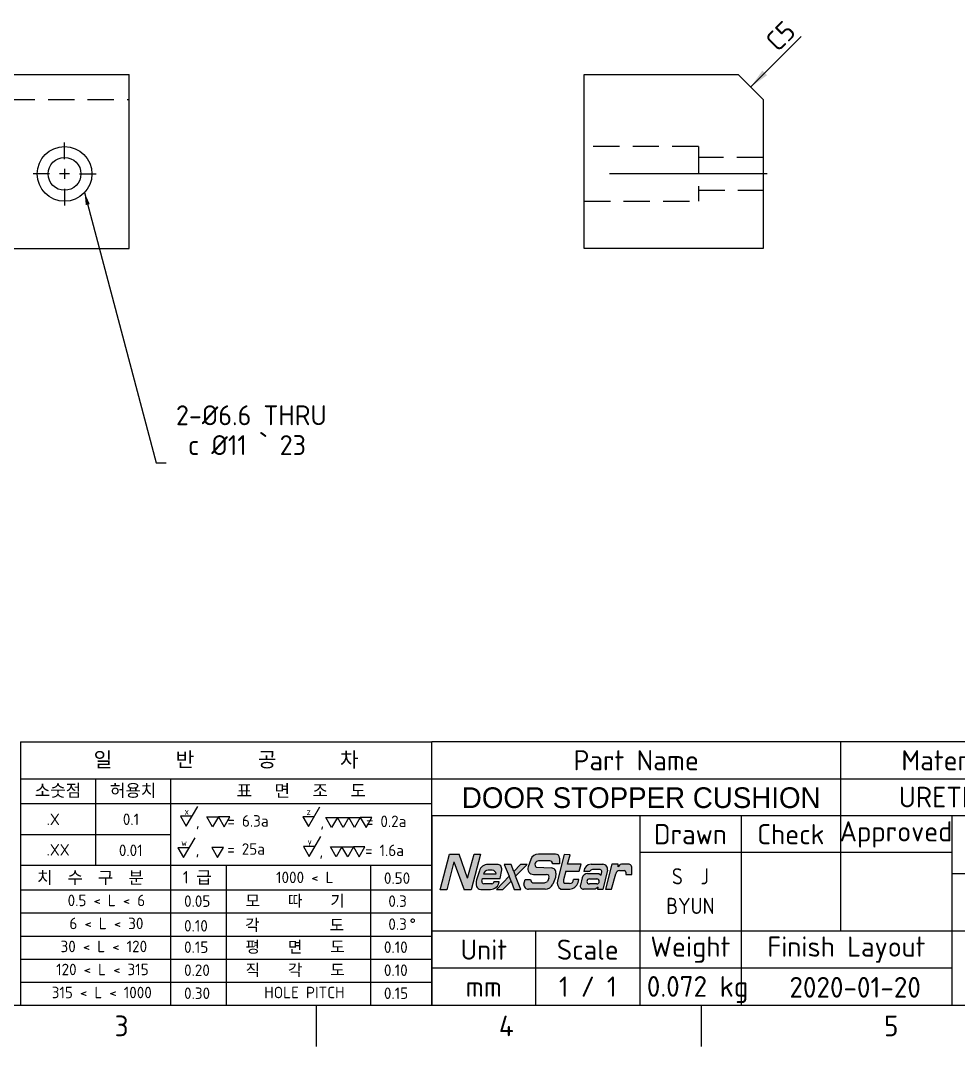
# Model space of a CAD drawing. Header units: millimetres. Extents: x 5 to 486, y 6 to 345.
# Drawn here: x 185.9 to 374.5, y 6.3 to 212.7 of the extents above; entities that cross this region are included whole.
import ezdxf
from ezdxf.enums import TextEntityAlignment as Align

# ---------------------------------------------------------------- set-up
doc = ezdxf.new("R2010")
doc.units = ezdxf.units.MM
doc.header["$LTSCALE"] = 1.666666666666667
doc.linetypes.add('CENTER2', pattern=[28.575000000000003, 19.05, -3.175, 3.175, -3.175])
doc.linetypes.add('HIDDEN2', pattern=[4.762499999999999, 3.175, -1.5875])
doc.layers.add('BS002-P100-01A', color=7, linetype='Continuous')
doc.layers.add('Default', color=7, linetype='Continuous')
doc.styles.add('QCADDimTextStyle', font='txt')
doc.styles.add('textstyle110', font='standard')
doc.styles.add('textstyle112', font='standard')
doc.styles.add('textstyle114', font='standard')
doc.styles.add('textstyle17', font='')
doc.styles.add('textstyle21', font='')
doc.styles.add('textstyle22', font='')
doc.styles.add('textstyle23', font='')
doc.styles.add('textstyle24', font='')
doc.styles.add('textstyle28', font='standard')
doc.styles.add('textstyle29', font='')
doc.styles.add('textstyle30', font='standard')
doc.styles.add('textstyle31', font='standard')
doc.styles.add('textstyle34', font='standard')
doc.styles.add('textstyle35', font='standard')
doc.styles.add('textstyle36', font='standard')
doc.styles.add('textstyle38', font='standard')
doc.styles.add('textstyle39', font='standard')
doc.styles.add('textstyle40', font='standard')
doc.styles.add('textstyle48', font='standard')
doc.styles.add('textstyle49', font='')
doc.styles.add('textstyle50', font='standard')
doc.styles.add('textstyle52', font='standard')
doc.styles.add('textstyle55', font='standard')
doc.styles.add('textstyle56', font='standard')
doc.styles.add('textstyle57', font='standard')
doc.styles.add('textstyle58', font='')
doc.styles.add('textstyle59', font='standard')
doc.styles.add('textstyle60', font='standard')
doc.styles.add('textstyle61', font='standard')
doc.styles.add('textstyle62', font='standard')
doc.styles.add('textstyle63', font='standard')
doc.styles.add('textstyle64', font='standard')
doc.styles.add('textstyle65', font='standard')
doc.styles.add('textstyle66', font='standard')
doc.styles.add('textstyle67', font='standard')
doc.styles.add('textstyle68', font='standard')
doc.styles.add('textstyle69', font='standard')
doc.styles.add('textstyle70', font='standard')
doc.styles.add('textstyle71', font='standard')
doc.styles.add('textstyle72', font='standard')
doc.styles.add('textstyle73', font='standard')
doc.styles.add('textstyle74', font='standard')
doc.styles.add('textstyle75', font='standard')
doc.styles.add('textstyle76', font='standard')
doc.styles.add('textstyle77', font='standard')
doc.styles.add('textstyle78', font='standard')
doc.styles.add('textstyle79', font='standard')
doc.styles.add('textstyle80', font='standard')
doc.styles.add('textstyle81', font='standard')
doc.styles.add('textstyle82', font='standard')
doc.styles.add('textstyle83', font='standard')
doc.styles.add('textstyle84', font='standard')
doc.styles.add('textstyle85', font='standard')
doc.styles.add('textstyle86', font='standard')
doc.styles.add('textstyle87', font='standard')
doc.styles.add('textstyle88', font='standard')
doc.styles.add('textstyle89', font='standard')
doc.styles.add('textstyle90', font='standard')
doc.styles.add('textstyle91', font='standard')
doc.styles.add('textstyle92', font='standard')
doc.styles.add('textstyle93', font='standard')
doc.styles.add('textstyle94', font='standard')
doc.styles.add('textstyle95', font='standard')
doc.styles.get('textstyle17').set_extended_font_data('Solid Edge ISO')
doc.styles.get('textstyle21').set_extended_font_data('Solid Edge ISO')
doc.styles.get('textstyle22').set_extended_font_data('Solid Edge ISO')
doc.styles.get('textstyle23').set_extended_font_data('Solid Edge ISO')
doc.styles.get('textstyle24').set_extended_font_data('Solid Edge ISO')
doc.styles.get('textstyle29').set_extended_font_data('Solid Edge ISO')
doc.styles.get('textstyle49').set_extended_font_data('Arial')
doc.styles.get('textstyle58').set_extended_font_data('Solid Edge ISO')
doc.dimstyles.new('QCADDimStyle', dxfattribs={"dimtxt": 2.5, "dimasz": 2.5, "dimexe": 1.25, "dimexo": 0.625, "dimtad": 1, "dimtoh": 1, "dimdec": 4, "dimzin": 0, "dimdsep": 46, "dimtxsty": 'QCADDimTextStyle', "dimcen": 0.09, "dimadec": 0, "dimazin": 0, "dimtfac": 1, "dimtdec": 4, "dimtofl": 0, "dimtmove": 0, "dimatfit": 3, "dimfxl": 1, "dimtolj": 1, "dimtzin": 0, "dimarcsym": 0})

# ---------------------------------------------------------------- blocks, each defined once
blk = doc.blocks.new('SEANNOT_GROUP4')
at = {"layer": 'Default', "color": 7, "linetype": 'CENTER2'}
for p, q in [((194.7301302322036, 184.8778295999149), (194.7301302322036, 188.2111627907559)), ((191.7301300897112, 181.8778294574226), (188.3967968988702, 181.8778294574226)), ((195.730130279701, 181.8778294574226), (193.7301301847061, 181.8778294574226)), ((194.7301302322036, 182.87782950492), (194.7301302322036, 180.8778294099251)), ((197.7301303746959, 181.8778294574226), (201.0634635655369, 181.8778294574226)), ((194.7301302322036, 178.8778293149302), (194.7301302322036, 175.5444961240892))]:
    blk.add_line(p, q, dxfattribs=at)
blk = doc.blocks.new('SEANNOT_GROUP5')
at = {"layer": 'Default', "color": 7, "linetype": 'CENTER2'}
blk.add_line((336.0376372096451, 181.8778294574226), (299.7043038763117, 181.8778294574226), dxfattribs=at)
blk = doc.blocks.new('SE')
at = {"layer": 'BS002-P100-01A', "color": 7, "linetype": 'Continuous'}
for p, q in [((151.7301302322036, 166.8778294574226), (151.7301302322036, 201.8778294574226)), ((151.7301302322036, 201.8778294574226), (207.7301302322036, 201.8778294574226)), ((207.7301302322036, 166.8778294574226), (207.7301302322036, 201.8778294574226)), ((151.7301302322036, 166.8778294574226), (207.7301302322036, 166.8778294574226))]:
    blk.add_line(p, q, dxfattribs=at)
at = {"layer": 'BS002-P100-01A', "color": 7, "linetype": 'HIDDEN2'}
blk.add_line((151.7301302322036, 196.8778294574226), (207.7301302322036, 196.8778294574226), dxfattribs=at)
at = {"layer": 'BS002-P100-01A', "color": 7, "linetype": 'Continuous'}
for centre, radius in [((164.7301302322035, 181.8778294574226), 5.499999999999999), ((194.7301302322036, 181.8778294574226), 5.499999999999999), ((164.7301302322036, 181.8778294574226), 3.299999999999999), ((194.7301302322036, 181.8778294574226), 3.299999999999999)]:
    blk.add_circle(centre, radius, dxfattribs=at)
blk = doc.blocks.new('SE1')
at = {"layer": 'BS002-P100-01A', "color": 7, "linetype": 'Continuous'}
for p, q in [((299.2043038763117, 166.8778294574226), (299.2043038763117, 201.8778294574226)), ((299.2043038763117, 201.8778294574226), (330.2043038763117, 201.8778294574226)), ((335.2043038763117, 196.8778294574226), (330.2043038763117, 201.8778294574226)), ((335.2043038763117, 196.8778294574226), (335.2043038763117, 166.8778294574226)), ((335.2043038763117, 166.8778294574226), (299.2043038763117, 166.8778294574226))]:
    blk.add_line(p, q, dxfattribs=at)
at = {"layer": 'BS002-P100-01A', "color": 7, "linetype": 'HIDDEN2'}
for p, q in [((322.2043038763117, 187.3778294574226), (299.2043038763117, 187.3778294574226)), ((322.2043038763117, 187.3778294574226), (322.2043038763117, 176.3778294574226)), ((335.2043038763117, 185.1778294574226), (322.2043038763117, 185.1778294574226)), ((322.2043038763117, 178.5778294574226), (335.2043038763117, 178.5778294574226)), ((299.2043038763117, 176.3778294574226), (322.2043038763117, 176.3778294574226))]:
    blk.add_line(p, q, dxfattribs=at)
blk = doc.blocks.new('GDimGGroup')
at = {"layer": 'Default', "linetype": 'Continuous'}
blk.add_hatch(color=7, dxfattribs=at).paths.add_polyline_path([(335.0613265200994, 202.6776613112078), (332.7043038763118, 199.3778294574226), (336.0041356270681, 201.7348522454505)], flags=0)
at = {"layer": 'Default', "color": 7, "linetype": 'Continuous'}
blk.add_line((332.7043038763117, 199.3778294574226), (342.8853293073153, 209.558855333453), dxfattribs=at)
at = {"layer": 'Default', "color": 7, "linetype": 'Continuous', "style": 'textstyle17'}
blk.add_text('C5', height=4, rotation=45.00000125223908, dxfattribs=at).set_placement((335.3514277383628, 209.0960214015917), align=Align.TOP_LEFT)
blk = doc.blocks.new('SEANNOT_GROUP14')
at = {"layer": 'Default', "color": 7, "linetype": 'Continuous'}
for p, q in [((224.3508613427533, 46.34756345619476), (225.5055618811326, 44.34756345619476)), ((226.6602624195119, 46.34756345619476), (224.3508613427533, 46.34756345619476)), ((225.5055618811326, 44.34756345619476), (226.6602624195119, 46.34756345619476))]:
    blk.add_line(p, q, dxfattribs=at)
blk = doc.blocks.new('SEANNOT_GROUP15')
at = {"layer": 'Default', "color": 7, "linetype": 'Continuous'}
for p, q in [((224.502595303967, 50.50937647138323), (223.3478947655877, 52.50937647138323)), ((223.3478947655877, 52.50937647138323), (225.6572958423463, 52.50937647138323)), ((225.6572958423463, 52.50937647138323), (224.502595303967, 50.50937647138323)), ((225.6572958423463, 52.50937647138323), (226.8119963807256, 50.50937647138323)), ((227.9666969191049, 52.50937647138323), (225.6572958423463, 52.50937647138323)), ((226.8119963807256, 50.50937647138323), (227.9666969191049, 52.50937647138323))]:
    blk.add_line(p, q, dxfattribs=at)
blk = doc.blocks.new('SEANNOT_GROUP16')
at = {"layer": 'Default', "color": 7, "linetype": 'Continuous'}
for p, q in [((249.3527732746435, 44.45395844528483), (248.1980727362642, 46.45395844528483)), ((248.1980727362642, 46.45395844528483), (250.5074738130228, 46.45395844528483)), ((250.5074738130228, 46.45395844528483), (249.3527732746435, 44.45395844528483)), ((251.6621743514021, 44.45395844528483), (250.5074738130228, 46.45395844528483)), ((250.5074738130228, 46.45395844528483), (252.8168748897814, 46.45395844528483)), ((252.8168748897814, 46.45395844528483), (251.6621743514021, 44.45395844528483)), ((252.8168748897814, 46.45395844528483), (253.9715754281607, 44.45395844528483)), ((255.12627596654, 46.45395844528483), (252.8168748897814, 46.45395844528483)), ((253.9715754281607, 44.45395844528483), (255.12627596654, 46.45395844528483))]:
    blk.add_line(p, q, dxfattribs=at)
blk = doc.blocks.new('SEANNOT_GROUP17')
at = {"layer": 'Default', "color": 7, "linetype": 'Continuous'}
for p, q in [((248.4356582050715, 50.38490136273374), (247.2809576666922, 52.38490136273374)), ((247.2809576666922, 52.38490136273374), (249.5903587434508, 52.38490136273374)), ((249.5903587434508, 52.38490136273374), (248.4356582050715, 50.38490136273374)), ((250.7450592818302, 50.38490136273374), (249.5903587434508, 52.38490136273374)), ((249.5903587434508, 52.38490136273374), (251.8997598202095, 52.38490136273374)), ((251.8997598202095, 52.38490136273374), (250.7450592818302, 50.38490136273374)), ((253.0544603585888, 50.38490136273374), (251.8997598202095, 52.38490136273374)), ((251.8997598202095, 52.38490136273374), (254.209160896968, 52.38490136273374)), ((254.209160896968, 52.38490136273374), (253.0544603585888, 50.38490136273374)), ((254.209160896968, 52.38490136273374), (255.3638614353473, 50.38490136273374)), ((256.5185619737267, 52.38490136273374), (254.209160896968, 52.38490136273374)), ((255.3638614353474, 50.38490136273374), (256.5185619737267, 52.38490136273374))]:
    blk.add_line(p, q, dxfattribs=at)
blk = doc.blocks.new('SEANNOT_GROUP18')
at = {"layer": 'Default', "color": 7, "linetype": 'Continuous'}
for p, q in [((219.2012048184153, 50.6190191990276), (221.5106058967946, 54.61901919902761)), ((218.0465042800361, 52.61901919902761), (219.2012048184153, 50.6190191990276)), ((220.3559053567946, 52.61901919902761), (218.0465042800361, 52.61901919902761))]:
    blk.add_line(p, q, dxfattribs=at)
at = {"layer": 'Default', "color": 7, "linetype": 'Continuous', "style": 'textstyle21'}
blk.add_text('x', height=1.333333333333333, dxfattribs=at).set_placement((218.867871485082, 54.28568586569428), align=Align.TOP_LEFT)
blk = doc.blocks.new('SEANNOT_GROUP19')
at = {"layer": 'Default', "color": 7, "linetype": 'Continuous'}
for p, q in [((218.6671148060597, 44.30643348538636), (220.976515884439, 48.30643348538637)), ((217.5124142676804, 46.30643348538637), (218.6671148060597, 44.30643348538636)), ((219.821815344439, 46.30643348538637), (217.5124142676804, 46.30643348538637))]:
    blk.add_line(p, q, dxfattribs=at)
at = {"layer": 'Default', "color": 7, "linetype": 'Continuous', "style": 'textstyle22'}
blk.add_text('w', height=1.333333333333333, dxfattribs=at).set_placement((218.1974178363627, 47.97310015205304), align=Align.TOP_LEFT)
blk = doc.blocks.new('SEANNOT_GROUP20')
at = {"layer": 'Default', "color": 7, "linetype": 'Continuous'}
for p, q in [((243.7762088879107, 50.54019730777087), (246.08560996629, 54.54019730777087)), ((242.6215083495315, 52.54019730777087), (243.7762088879107, 50.54019730777086)), ((244.93090942629, 52.54019730777087), (242.6215083495315, 52.54019730777087))]:
    blk.add_line(p, q, dxfattribs=at)
at = {"layer": 'Default', "color": 7, "linetype": 'Continuous', "style": 'textstyle23'}
blk.add_text('z', height=1.333333333333333, dxfattribs=at).set_placement((243.3974210091229, 54.20686397443754), align=Align.TOP_LEFT)
blk = doc.blocks.new('SEANNOT_GROUP21')
at = {"layer": 'Default', "color": 7, "linetype": 'Continuous'}
for p, q in [((243.9298645348498, 44.55674701679207), (246.2392656132292, 48.55674701679208)), ((242.7751639964706, 46.55674701679208), (243.9298645348498, 44.55674701679207)), ((245.0845650732291, 46.55674701679208), (242.7751639964706, 46.55674701679208))]:
    blk.add_line(p, q, dxfattribs=at)
at = {"layer": 'Default', "color": 7, "linetype": 'Continuous', "style": 'textstyle24'}
blk.add_text('y', height=1.333333333333333, dxfattribs=at).set_placement((243.5965312015165, 48.22341368345874), align=Align.TOP_LEFT)
blk = doc.blocks.new('SE22')
at = {"layer": 'Default', "color": 7, "linetype": 'Continuous'}
blk.add_line((245.3538282064259, 14.63733406883762), (245.353828206426, 6.304000735504282), dxfattribs=at)
blk = doc.blocks.new('SE21')
at = {"layer": 'Default'}
blk.add_blockref('SE22', (0, 0), dxfattribs=at)
blk = doc.blocks.new('SE24')
at = {"layer": 'Default', "color": 7, "linetype": 'Continuous'}
blk.add_line((322.7427170953148, 14.63733406883762), (322.7427170953149, 6.304000735504282), dxfattribs=at)
blk = doc.blocks.new('SE23')
at = {"layer": 'Default'}
blk.add_blockref('SE24', (0, 0), dxfattribs=at)
blk = doc.blocks.new('SE26')
at = {"layer": 'Default', "color": 7, "linetype": 'Continuous'}
blk.add_line((400.1316059842037, 14.63733406883762), (400.1316059842038, 6.304000735504282), dxfattribs=at)
blk = doc.blocks.new('SE25')
at = {"layer": 'Default'}
blk.add_blockref('SE26', (0, 0), dxfattribs=at)
blk = doc.blocks.new('SE20')
for name in ['SE21', 'SE23', 'SE25']:
    blk.add_blockref(name, (0, 0))
blk = doc.blocks.new('SE19')
at = {"layer": 'Default'}
blk.add_blockref('SE20', (0, 0), dxfattribs=at)
blk = doc.blocks.new('SE30')
at = {"layer": 'Default', "color": 7, "linetype": 'Continuous'}
blk.add_line((245.3538282064259, 14.63733406883762), (245.3538282064258, 6.304000735504282), dxfattribs=at)
blk = doc.blocks.new('SE29')
at = {"layer": 'Default'}
blk.add_blockref('SE30', (0, 0), dxfattribs=at)
blk = doc.blocks.new('SE32')
at = {"layer": 'Default', "color": 7, "linetype": 'Continuous'}
blk.add_line((167.964939317537, 14.63733406883762), (167.9649393175369, 6.304000735504282), dxfattribs=at)
blk = doc.blocks.new('SE31')
at = {"layer": 'Default'}
blk.add_blockref('SE32', (0, 0), dxfattribs=at)
blk = doc.blocks.new('SE34')
at = {"layer": 'Default', "color": 7, "linetype": 'Continuous'}
blk.add_line((90.5760504286481, 14.63733406883762), (90.57605042864806, 6.304000735504282), dxfattribs=at)
blk = doc.blocks.new('SE33')
at = {"layer": 'Default'}
blk.add_blockref('SE34', (0, 0), dxfattribs=at)
blk = doc.blocks.new('SE28')
for name in ['SE33', 'SE31', 'SE29']:
    blk.add_blockref(name, (0, 0))
blk = doc.blocks.new('SE27')
at = {"layer": 'Default'}
blk.add_blockref('SE28', (0, 0), dxfattribs=at)

msp = doc.modelspace()

# ---------------------------------------------------------------- hatches: boundary and pattern name
at = {"layer": 'Default', "linetype": 'Continuous'}
for points in [[(276.493379430129, 37.84129583225609), (278.3561660341287, 44.97440551098647), (277.0926594310989, 44.97440551098646), (275.7437214065682, 40.19249599706051), (274.0517981148626, 44.97440551098646), (272.1544496573981, 44.97440551098646), (270.2689461435936, 37.84129583225608), (271.5961750206877, 37.84129583225609), (272.9848789158208, 43.46120690787295), (275.1113317552433, 37.84129583225608)], [(286.4830097929164, 37.88463806937749), (285.4437256942218, 40.56279324678278), (285.0440010408776, 41.5321255311422), (284.5246572935105, 42.93116181784647), (283.1153295884925, 42.93116181784647), (284.1356947585646, 40.59017827541015), (284.5143658751969, 39.553488497089), (285.1239459715466, 37.88463806937749)], [(285.0440010408776, 41.5321255311422), (284.5246572935105, 42.93116181784647), (283.1153295884925, 42.93116181784647), (284.1356947585646, 40.59017827541015), (284.5143658751969, 39.553488497089), (285.1239459715466, 37.88463806937749), (286.4830097929163, 37.88463806937749), (285.4437256942218, 40.56279324678278)], [(285.4437256942218, 40.56279324678278), (287.7521355672837, 42.93116181784647), (286.3930717459139, 42.93116181784647), (285.0440010408776, 41.5321255311422)], [(282.8348858269267, 37.88463806937749), (284.5143658751969, 39.55348849708901), (284.1356947585646, 40.59017827541016), (281.6027508810518, 37.88463806937749)]]:
    msp.add_hatch(color=7, dxfattribs=at).paths.add_polyline_path(points, flags=0)
h = msp.add_hatch(color=7, dxfattribs=at)
edge = h.paths.add_edge_path(flags=0)
edge.add_arc((290.065741860839, 42.89435360644249), 0.7357375711449968, 89.99999999999562, 225.504419248042, ccw=False)
edge.add_line((290.0657418608391, 43.63009117758749), (292.3115840222834, 43.63009117758748))
edge.add_arc((292.3115840222834, 43.07426324374357), 0.5558279338439107, 0, 90, ccw=False)
edge.add_line((292.8674119561273, 43.07426324374357), (294.2698385000769, 43.07426324374357))
edge.add_line((294.2698385000769, 43.07426324374357), (294.2698385000768, 44.21568439367596))
edge.add_arc((293.4689975594104, 44.21568439367596), 0.8008409406664567, 0, 90)
edge.add_line((293.4689975594104, 45.01652533434241), (290.0141773805576, 45.01652533434243))
edge.add_arc((290.0141773805576, 43.38733330259482), 1.629192031747615, 90, 160.9692997852031)
edge.add_line((288.4740304782655, 43.91857166309799), (287.962045136724, 42.43424241201152))
edge.add_arc((289.0374374972041, 42.06331047452628), 1.137567242507136, 160.9692997852025, 270)
edge.add_line((289.0374374972041, 40.92574323201914), (291.6642407495619, 40.92574323201917))
edge.add_arc((291.6642407495619, 40.40521542917864), 0.520527802840498, -24.270369868169382, 90, ccw=False)
edge.add_line((292.1387622057279, 40.19125613125473), (291.8189341904061, 39.48193778414035))
edge.add_line((291.8189341904061, 39.48193778414035), (291.2689130674046, 39.22411538273343))
edge.add_line((291.2689130674046, 39.22411538273343), (288.8797588143671, 39.22411538273344))
edge.add_arc((289.2427727555479, 39.92882994657904), 0.7927179435257921, 180, 242.74601028022488, ccw=False)
edge.add_line((288.4500548120221, 39.92882994657904), (287.3559955648286, 39.92882994657904))
edge.add_line((287.3559955648286, 39.92882994657904), (287.0736910431556, 38.96760394268955))
edge.add_arc((288.0478133724573, 38.91560809274294), 0.9755090367884461, 176.9446154942597, 270)
edge.add_line((288.0478133724573, 37.9400990559545), (291.3539648559938, 37.94009905595449))
edge.add_arc((291.3539648559938, 39.62661561047099), 1.686516554516513, 270, 338.1102367889216)
edge.add_line((292.918888422752, 38.9978451286073), (293.4367935453758, 40.28684000848215))
edge.add_line((293.4367935453758, 40.28684000848215), (293.5377501997856, 41.14918931323852))
edge.add_arc((292.5829676716267, 41.26096727745809), 0.9613032764754749, 353.3226838785851, 447.2408923413777)
edge.add_line((292.6292418346669, 42.22115616054173), (289.5500970580252, 42.36954867989795))
h = msp.add_hatch(color=7, dxfattribs=at)
edge = h.paths.add_edge_path(flags=0)
edge.add_line((298.5910692673614, 42.98832244327459), (295.8925281326356, 42.98832244327459))
edge.add_line((295.8925281326356, 42.98832244327459), (296.4253610955432, 44.86183189349828))
edge.add_line((296.4253610955432, 44.86183189349828), (295.2221898889775, 44.94777269396726))
edge.add_line((295.2221898889775, 44.94777269396726), (293.8299489213801, 39.61944306489072))
edge.add_arc((295.2277704604365, 39.2542058240405), 1.444750254249348, 165.356556771656, 240.9422969708421)
edge.add_line((294.5260694051788, 37.99130482784017), (296.3050439748866, 37.99130482784014))
edge.add_arc((296.3050439748867, 39.73205926614758), 1.740754438307432, 269.9999999999981, 345.3863812966586)
edge.add_line((297.9894836640786, 39.29286802310861), (298.1474744364822, 39.89881345526534))
edge.add_line((298.1474744364822, 39.89881345526534), (297.0785111791074, 39.89881345526532))
edge.add_arc((296.2761159092759, 39.89881345526532), 0.802395269831482, 270, 360, ccw=False)
edge.add_line((296.2761159092759, 39.09641818543384), (295.2393780490714, 39.09641818543383))
edge.add_arc((295.797875590772, 39.60801659068832), 0.7573984633894358, 164.6498635075732, 222.4905015895365, ccw=False)
edge.add_line((295.0674964481333, 39.8085128259225), (295.5487649307597, 41.56170515548959))
edge.add_line((295.5487649307597, 41.56170515548959), (298.1957415852041, 41.56170515548961))
edge.add_line((298.1957415852041, 41.56170515548961), (298.5910692673614, 42.98832244327459))
h = msp.add_hatch(color=7, dxfattribs=at)
edge = h.paths.add_edge_path(flags=0)
edge.add_line((281.7386273873965, 42.95114805051362), (279.8775598964056, 42.95114805051362))
edge.add_arc((279.8775598964056, 41.13356917267321), 1.817578877840412, 90, 163.0141591821138)
edge.add_line((278.1392693002532, 41.66454824994444), (277.5858211640075, 39.85269966329389))
edge.add_arc((279.7968506054532, 39.17731755213619), 2.311880660201546, 163.0141591821605, 196.4098246070498)
edge.add_arc((278.4074917998273, 38.76814813321657), 0.8635238311889372, 196.409824607008, 270)
edge.add_line((278.4074917998273, 37.90462430202763), (280.3600615974084, 37.90462430202762))
edge.add_arc((280.3600615974084, 39.70869193143931), 1.804067629411701, 270, 351.8698685544829)
edge.add_line((282.1459973041332, 39.45355733375299), (281.0767338564379, 39.45355733375298))
edge.add_arc((280.6570229704266, 39.45355733375298), 0.4197108860112819, 270, 360, ccw=False)
edge.add_line((280.6570229704266, 39.0338464477417), (279.0481312407167, 39.0338464477417))
edge.add_arc((279.0481312407167, 39.46452803755401), 0.430681589812295, 163.5987139428497, 270, ccw=False)
edge.add_line((278.6349751025456, 39.58613657876209), (278.7871412331581, 40.10310989543709))
edge.add_line((278.7871412331581, 40.10310989543709), (282.306780964711, 40.10310989543709))
edge.add_line((282.306780964711, 40.10310989543709), (282.6307229348254, 41.88191909585406))
edge.add_arc((281.7386273873965, 42.04438013388816), 0.9067679166254705, 349.6788750922273, 450)
edge = h.paths.add_edge_path(flags=0)
edge.add_line((280.7472908760996, 41.76163734814331), (279.887553012739, 41.76163734814331))
edge.add_arc((279.887553012739, 40.85919232244726), 0.9024450256986914, 90, 170.2202017239558)
edge.add_line((278.9982224527815, 41.0124834817949), (281.4964447424491, 41.01248348179487))
edge.add_arc((280.7472908760996, 41.01248348179487), 0.7491538663484514, 0, 90)
h = msp.add_hatch(color=7, dxfattribs=at)
edge = h.paths.add_edge_path(flags=0)
edge.add_line((300.8811300409027, 41.8837918455535), (302.4366996248796, 41.8837918455535))
edge.add_arc((302.4366996248797, 41.51961893579875), 0.3641729097547328, -15.573060745476312, 90, ccw=False)
edge.add_line((302.7875033467819, 41.42185055185599), (302.6083819550674, 40.7791432844172))
edge.add_line((302.6083819550674, 40.7791432844172), (302.1805187912837, 41.10470227061916))
edge.add_line((302.1805187912837, 41.10470227061916), (299.9208815991719, 41.10470227061916))
edge.add_arc((299.9208815991718, 39.96441355152934), 1.140288719089841, 90, 166.2789250488003)
edge.add_line((298.8131345093983, 40.23488489563387), (298.4586755959616, 38.78315687208383))
edge.add_arc((299.0883003195366, 38.59568273412093), 0.6569428018798507, 163.4188177485497, 270)
edge.add_line((299.0883003195366, 37.93873993224108), (301.4476667438201, 37.93873993224108))
edge.add_line((301.4476667438201, 37.93873993224108), (302.0021717346721, 38.37292780243651))
edge.add_line((302.0021717346721, 38.37292780243651), (301.9599486457452, 37.91781521560502))
edge.add_line((301.9599486457452, 37.91781521560502), (302.9740500912791, 37.91781521560502))
edge.add_line((302.9740500912791, 37.91781521560502), (303.8982063434301, 41.76213554303214))
edge.add_arc((302.9440472327391, 41.99151083764554), 0.9813422615446753, 346.4828571849505, 450)
edge.add_line((302.9440472327391, 42.97285309919022), (300.6209909744387, 42.97285309919022))
edge.add_arc((300.6209909744387, 41.52437058984118), 1.44848250934902, 90, 179.9999999999991)
edge.add_line((299.1725084650897, 41.5243705898412), (300.3219777614628, 41.52437058984118))
edge.add_arc((300.8811300409027, 41.2691441255892), 0.6146477199643093, 90, 155.4655538066674, ccw=False)
edge = h.paths.add_edge_path(flags=0)
edge.add_arc((300.2654809479417, 39.51654875020146), 0.5144019264246084, 90, 270)
edge.add_line((300.2654809479417, 39.00214682377685), (301.7437622122299, 39.00214682377681))
edge.add_arc((301.7437622122299, 39.51654875020144), 0.5144019264246084, 270, 450)
edge.add_line((301.7437622122299, 40.03095067662605), (300.2654809479417, 40.03095067662607))
h = msp.add_hatch(color=7, dxfattribs=at)
edge = h.paths.add_edge_path(flags=0)
edge.add_arc((306.4275265264233, 40.81716065527102), 0.8846894959670665, 97.31856003103701, 164.9599747191966, ccw=False)
edge.add_line((306.3148295499854, 41.69464278943457), (307.2866956568541, 41.69464278943457))
edge.add_arc((307.2866956568541, 41.37877537503392), 0.3158674144006616, 0, 90, ccw=False)
edge.add_line((307.6025630712547, 41.37877537503392), (307.6025630712548, 40.93590521477388))
edge.add_line((307.6025630712548, 40.93590521477388), (308.8382713713287, 40.93590521477388))
edge.add_line((308.8382713713287, 40.93590521477388), (308.8382713713287, 42.24025183188716))
edge.add_arc((308.0834310041142, 42.24025183188721), 0.7548403672145045, 0, 100.7116500857166)
edge.add_line((307.9431315360549, 42.98193912397115), (306.7240363318248, 42.98193912397117))
edge.add_arc((306.7240363318249, 42.4659975732019), 0.5159415507692616, 90.00000000000631, 144.0617205196809)
edge.add_line((306.3063044086971, 42.76881059176315), (306.0564028234608, 42.42407022924677))
edge.add_line((306.0564028234608, 42.42407022924677), (306.0564028234608, 42.98193912397115))
edge.add_line((306.0564028234608, 42.98193912397115), (304.8013198563082, 42.98193912397117))
edge.add_line((304.8013198563082, 42.98193912397117), (303.5271083487041, 37.9691560464378))
edge.add_line((303.5271083487041, 37.9691560464378), (304.7462035529341, 37.96915604643777))
edge.add_line((304.7462035529341, 37.96915604643777), (305.5731422579013, 41.04673205152206))

# ---------------------------------------------------------------- linework, layer by layer
at = {"color": 7, "linetype": 'Continuous'}
for p, q in [((185.8784448730928, 67.60751006883756), (185.8784448730928, 14.63733406883748)), ((185.8784448730927, 67.60751006883756), (268.5863615397594, 67.60751006883751)), ((185.8784448730925, 60.17309940217088), (268.5863615397593, 60.17309940217083)), ((200.966752090551, 60.17309940217087), (200.966752090551, 42.75802573550419)), ((216.0550593080092, 60.17309940217089), (216.0550593080092, 42.75802573550423)), ((185.8784448730925, 55.21062440217088), (268.5863615397593, 55.21062440217088)), ((268.5863615397593, 52.73868873550416), (268.5863615397593, 14.63733406883748)), ((268.5863615397593, 52.73868873550416), (268.5863615397593, 14.63733406883748)), ((185.8784448730928, 42.75802573550421), (268.5863615397594, 42.75802573550421)), ((216.0550593080092, 42.75802573550423), (216.0550593080092, 14.63733406883748)), ((227.2324032064261, 42.75802573550423), (227.2324032064261, 14.63733406883748)), ((256.2489505339055, 42.75802573550423), (256.2489505339055, 14.63733406883748)), ((185.8784448730928, 37.7955507355042), (268.5863615397594, 37.7955507355042)), ((185.8784448730928, 33.16390740217085), (268.5863615397594, 33.16390740217085)), ((185.8784448730928, 28.5322640688375), (268.5863615397594, 28.5322640688375)), ((185.8784448730928, 23.90062073550416), (268.5863615397594, 23.9006207355042)), ((185.8784448730928, 19.26897740217083), (268.5863615397594, 19.26897740217083)), ((185.8784448730926, 14.63733406883748), (268.5863615397593, 14.63733406883748))]:
    msp.add_line(p, q, dxfattribs=at)
at = {"layer": 'Default', "color": 7, "linetype": 'Continuous'}
for p, q in [((477.6791615397594, 67.60751006883753), (268.5863615397594, 67.6075100688375)), ((268.5863615397593, 52.73868873550416), (268.5863615397593, 67.6075100688375)), ((350.7921331028125, 67.60751006883751), (350.7921331028125, 29.50615540217083)), ((268.5863615397593, 60.17309940217083), (477.6791615397592, 60.17309940217083)), ((477.6791615397594, 52.73868873550418), (268.5863615397594, 52.73868873550416)), ((268.5863615397593, 14.63733406883748), (268.5863615397593, 52.73868873550416)), ((268.5863615397593, 14.63733406883748), (268.5863615397593, 52.73868873550416)), ((268.5863615397593, 14.63733406883748), (268.5863615397593, 52.73868873550416)), ((310.4049215397593, 52.73868873550417), (310.4049215397592, 14.63733406883753)), ((330.7664052930355, 52.73868873550417), (330.7664052930355, 14.63733406883749)), ((373.1327615397593, 52.73868873550417), (373.1327615397593, 14.63733406883748)), ((185.8784448730928, 48.98432506883754), (216.0550593080092, 48.98432506883753)), ((270.2689461435936, 37.84129583225609), (272.1544496573981, 44.97440551098649)), ((272.9848789158207, 43.46120690787295), (271.5961750206876, 37.84129583225606)), ((272.1544496573981, 44.97440551098646), (274.0517981148625, 44.97440551098646)), ((272.9848789158207, 43.46120690787295), (275.1113317552433, 37.84129583225608)), ((275.7437214065682, 40.19249599706051), (274.0517981148626, 44.97440551098646)), ((275.7437214065682, 40.19249599706051), (277.0926594310989, 44.97440551098646)), ((278.3561660341287, 44.97440551098646), (276.493379430129, 37.84129583225608)), ((277.0926594310989, 44.97440551098646), (278.3561660341287, 44.97440551098646)), ((288.4740304782656, 43.91857166309796), (287.962045136724, 42.43424241201152)), ((293.4689975594104, 45.01652533434243), (290.0141773805576, 45.01652533434243)), ((292.3115840222834, 43.63009117758748), (290.065741860839, 43.63009117758748)), ((295.2221898889775, 44.94777269396726), (293.8299489213801, 39.61944306489072)), ((294.2698385000768, 44.21568439367596), (294.2698385000768, 43.07426324374357)), ((296.4253610955432, 44.86183189349828), (295.2221898889775, 44.94777269396726)), ((295.8925281326356, 42.98832244327459), (296.4253610955432, 44.86183189349828)), ((373.1327615397593, 45.30596432126615), (310.4049215397594, 45.30596432126615)), ((278.1392693002532, 41.66454824994446), (277.5858211640075, 39.85269966329389)), ((281.7386273873965, 42.95114805051362), (279.8775598964056, 42.95114805051362)), ((280.7472908760996, 41.76163734814331), (279.887553012739, 41.76163734814331)), ((282.306780964711, 40.10310989543709), (282.6307229348254, 41.88191909585406)), ((284.5246572935105, 42.93116181784647), (283.1153295884925, 42.93116181784647)), ((283.1153295884924, 42.93116181784647), (284.1356947585646, 40.59017827541015)), ((285.0440010408776, 41.5321255311422), (284.5246572935105, 42.93116181784647)), ((286.3930717459139, 42.93116181784647), (285.0440010408776, 41.5321255311422)), ((285.0440010408776, 41.5321255311422), (285.4437256942218, 40.5627932467828)), ((285.4437256942218, 40.56279324678278), (287.7521355672837, 42.93116181784647)), ((287.7521355672837, 42.93116181784647), (286.3930717459139, 42.93116181784647)), ((289.5500970580251, 42.36954867989797), (292.6292418346669, 42.22115616054175)), ((294.2698385000768, 43.07426324374357), (292.8674119561276, 43.07426324374357)), ((295.5487649307597, 41.56170515548958), (295.0674964481334, 39.80851282592246)), ((295.5487649307597, 41.56170515548958), (298.1957415852041, 41.56170515548961)), ((298.5910692673614, 42.98832244327459), (295.8925281326356, 42.98832244327459)), ((298.1957415852041, 41.56170515548961), (298.5910692673614, 42.98832244327459)), ((300.3219777614629, 41.52437058984118), (299.1725084650897, 41.52437058984118)), ((300.6209909744387, 42.97285309919022), (302.9440472327391, 42.97285309919022)), ((302.4366996248797, 41.8837918455535), (300.8811300409027, 41.8837918455535)), ((302.6083819550674, 40.7791432844172), (302.7875033467819, 41.42185055185599)), ((303.8982063434301, 41.76213554303215), (302.9740500912792, 37.91781521560502)), ((304.8013198563082, 42.98193912397117), (303.5271083487041, 37.9691560464378)), ((306.0564028234608, 42.98193912397117), (304.8013198563082, 42.98193912397117)), ((306.0564028234608, 42.42407022924675), (306.0564028234608, 42.98193912397115)), ((306.3063044086971, 42.76881059176313), (306.0564028234608, 42.42407022924677)), ((306.3148295499854, 41.69464278943457), (307.2866956568541, 41.69464278943457)), ((307.9431315360549, 42.98193912397117), (306.7240363318248, 42.98193912397117)), ((307.6025630712548, 41.37877537503392), (307.6025630712548, 40.93590521477388)), ((308.8382713713287, 40.93590521477388), (308.8382713713287, 42.24025183188716)), ((278.6349751025455, 39.58613657876207), (278.7871412331581, 40.10310989543709)), ((278.7871412331581, 40.10310989543709), (282.306780964711, 40.10310989543709)), ((278.9982224527816, 41.01248348179487), (281.4964447424491, 41.01248348179487)), ((282.1459973041332, 39.45355733375298), (281.0767338564379, 39.45355733375298)), ((284.1356947585646, 40.59017827541015), (281.6027508810518, 37.88463806937749)), ((282.8348858269267, 37.88463806937749), (284.5143658751969, 39.55348849708901)), ((284.5143658751969, 39.55348849708901), (284.1356947585646, 40.59017827541016)), ((284.5143658751969, 39.55348849708901), (285.1239459715466, 37.88463806937749)), ((286.4830097929164, 37.88463806937749), (285.4437256942218, 40.56279324678278)), ((287.0736910431555, 38.96760394268955), (287.3559955648286, 39.92882994657904)), ((287.3559955648287, 39.92882994657904), (288.4500548120222, 39.92882994657904)), ((288.8797588143671, 39.22411538273344), (291.2689130674046, 39.22411538273344)), ((289.0374374972041, 40.92574323201916), (291.6642407495619, 40.92574323201916)), ((291.2689130674046, 39.22411538273344), (291.8189341904061, 39.48193778414038)), ((292.1387622057279, 40.1912561312547), (291.8189341904061, 39.48193778414035)), ((293.4367935453758, 40.28684000848215), (292.9188884227519, 38.9978451286073)), ((293.5377501997856, 41.14918931323852), (293.4367935453758, 40.28684000848215)), ((298.1474744364822, 39.89881345526532), (297.0785111791074, 39.89881345526532)), ((297.9894836640786, 39.29286802310861), (298.1474744364822, 39.89881345526534)), ((298.8131345093983, 40.23488489563384), (298.4586755959616, 38.78315687208383)), ((299.9208815991718, 41.10470227061916), (302.1805187912837, 41.10470227061916)), ((300.2654809479417, 40.03095067662606), (301.7437622122299, 40.03095067662603)), ((302.1805187912838, 41.10470227061916), (302.6083819550674, 40.77914328441718)), ((304.7462035529341, 37.96915604643777), (305.5731422579013, 41.04673205152206)), ((307.6025630712548, 40.93590521477388), (308.8382713713287, 40.93590521477388)), ((373.1327615397593, 41.12774172196043), (477.6791615397592, 41.12774172196043)), ((271.5961750206877, 37.84129583225609), (270.2689461435936, 37.84129583225609)), ((276.493379430129, 37.84129583225609), (275.1113317552433, 37.84129583225609)), ((278.4074917998273, 37.90462430202761), (280.3600615974084, 37.90462430202761)), ((280.6570229704266, 39.0338464477417), (279.0481312407167, 39.0338464477417)), ((281.6027508810518, 37.88463806937749), (282.8348858269267, 37.88463806937749)), ((285.1239459715465, 37.88463806937749), (286.4830097929163, 37.88463806937749)), ((291.3539648559938, 37.94009905595449), (288.0478133724573, 37.94009905595449)), ((294.5260694051788, 37.99130482784015), (296.3050439748866, 37.99130482784015)), ((296.2761159092759, 39.09641818543382), (295.2393780490714, 39.09641818543382)), ((301.44766674382, 37.93873993224108), (299.0883003195365, 37.93873993224108)), ((301.7437622122299, 39.00214682377681), (300.2654809479417, 39.00214682377683)), ((302.0021717346721, 38.37292780243651), (301.44766674382, 37.93873993224108)), ((301.9599486457452, 37.91781521560502), (302.0021717346721, 38.37292780243654)), ((302.9740500912792, 37.91781521560502), (301.9599486457453, 37.91781521560502)), ((303.5271083487041, 37.96915604643777), (304.7462035529341, 37.96915604643777)), ((477.6791615397594, 29.50615540217085), (268.5863615397594, 29.50615540217083)), ((289.4956415397593, 14.63733406883748), (289.4956415397593, 29.50615540217083)), ((373.1327615397593, 22.07174473550418), (268.5863615397593, 22.07174473550417)), ((373.1327615397593, 22.07174473550418), (268.5863615397593, 22.07174473550417)), ((13.02849487309254, 14.63733406883748), (477.6791615397591, 14.63733406883748))]:
    msp.add_line(p, q, dxfattribs=at)
for centre, radius, start, end in [((290.0141773805576, 43.38733330259482), 1.629192031747615, 90, 160.9692997852031), ((290.065741860839, 42.89435360644249), 0.7357375711449968, 89.99999999999558, 225.504419248042), ((292.3115840222834, 43.07426324374357), 0.5558279338439107, 0, 90), ((293.4689975594104, 44.21568439367596), 0.8008409406664567, 0, 90), ((279.8775598964056, 41.13356917267321), 1.817578877840412, 90, 163.0141591821138), ((279.887553012739, 40.85919232244726), 0.9024450256986914, 90, 170.2202017239554), ((280.7472908760996, 41.01248348179487), 0.7491538663484514, 0, 90), ((281.7386273873965, 42.04438013388816), 0.9067679166254705, 349.6788750922273, 90), ((289.0374374972041, 42.06331047452628), 1.137567242507136, 160.9692997852025, 270), ((292.5829676716267, 41.26096727745809), 0.9613032764754749, 353.3226838785851, 87.24089234137773), ((300.6209909744387, 41.52437058984118), 1.44848250934902, 90, 179.9999999999991), ((300.8811300409027, 41.2691441255892), 0.6146477199643093, 90, 155.4655538066674), ((302.4366996248797, 41.51961893579875), 0.3641729097547328, 344.4269392545227, 90), ((302.9440472327391, 41.99151083764554), 0.9813422615446753, 346.4828571849505, 90), ((306.4275265264233, 40.81716065527102), 0.8846894959670665, 97.31856003103692, 164.9599747191967), ((306.7240363318249, 42.4659975732019), 0.5159415507692616, 90.00000000000631, 144.0617205196809), ((307.2866956568541, 41.37877537503392), 0.3158674144006616, 0, 90), ((308.0834310041142, 42.24025183188721), 0.7548403672145045, 0, 100.7116500857166), ((279.7968506054532, 39.17731755213619), 2.311880660201546, 163.0141591821605, 196.4098246070496), ((279.0481312407167, 39.46452803755401), 0.430681589812295, 163.5987139428497, 270), ((280.3600615974084, 39.70869193143931), 1.804067629411701, 270, 351.8698685544829), ((280.6570229704266, 39.45355733375298), 0.4197108860112819, 270, 0), ((289.2427727555479, 39.92882994657904), 0.7927179435257921, 180, 242.7460102802249), ((291.6642407495619, 40.40521542917864), 0.520527802840498, 335.7296301318306, 90), ((295.2277704604365, 39.2542058240405), 1.444750254249348, 165.356556771656, 240.9422969708421), ((295.797875590772, 39.60801659068832), 0.7573984633894358, 164.6498635075732, 222.4905015895365), ((296.2761159092759, 39.89881345526532), 0.802395269831482, 270, 0), ((296.3050439748867, 39.73205926614758), 1.740754438307432, 269.9999999999981, 345.3863812966586), ((299.9208815991718, 39.96441355152934), 1.140288719089841, 90, 166.2789250488003), ((300.2654809479417, 39.51654875020146), 0.5144019264246084, 90, 270), ((301.7437622122299, 39.51654875020144), 0.5144019264246084, 270, 90), ((278.4074917998273, 38.76814813321657), 0.8635238311889372, 196.409824607008, 270), ((288.0478133724573, 38.91560809274294), 0.9755090367884461, 176.9446154942597, 270), ((291.3539648559938, 39.62661561047099), 1.686516554516513, 270, 338.1102367889216), ((299.0883003195366, 38.59568273412093), 0.6569428018798507, 163.4188177485491, 270)]:
    msp.add_arc(centre, radius, start, end, dxfattribs=at)

# ---------------------------------------------------------------- block references
for name in ['SE27', 'SE19']:
    msp.add_blockref(name, (0, 0))
at = {"layer": 'Default'}
for name in ['GDimGGroup', 'SE', 'SE1', 'SEANNOT_GROUP4', 'SEANNOT_GROUP5', 'SEANNOT_GROUP18', 'SEANNOT_GROUP20', 'SEANNOT_GROUP15', 'SEANNOT_GROUP17', 'SEANNOT_GROUP19', 'SEANNOT_GROUP21', 'SEANNOT_GROUP14', 'SEANNOT_GROUP16']:
    msp.add_blockref(name, (0, 0), dxfattribs=at)

# ---------------------------------------------------------------- texts
for s, insert, char_height, width, attachment_point, style in [('{\\fSolid Edge ANSI|b0||i0||c0|p34;\\C7;\\H3.;\\W1.;일       반       공       차}', (227.2195864130526, 63.88411896861722), 3, 83.53499583333334, 5, 'textstyle68'), ('{\\fSolid Edge ANSI|b0||i0||c0|p34;\\C7;\\H2.4812375;\\W1.;소숫점}', (193.4225984818219, 57.69186190217087), 2.4812375, 15.23919028963277, 5, 'textstyle85'), ('{\\fSolid Edge ANSI|b0||i0||c0|p34;\\C7;\\H2.4812375;\\W1.;허용치}', (208.5109056992801, 57.69184910263196), 2.4812375, 15.23919028963277, 5, 'textstyle90'), ('{\\fSolid Edge ANSI|b0||i0||c0|p34;\\C7;\\H2.4812375;\\W1.;표   면   조   도}', (242.321478242699, 57.69150201299333), 2.4812375, 53.05816624807341, 5, 'textstyle91'), ('{\\fSolid Edge ANSI|b0||i0||c0|p34;\\C7;\\H2.315821667;\\W1.;.X}', (192.4531373108209, 52.02322666769371), 2.315821666666667, 3.238604364102557, 5, 'textstyle87'), ('{\\fSolid Edge ANSI|b0||i0||c0|p34;\\C7;\\H2.315821667;\\W1.;0.1}', (208.0830983507841, 52.02352666769377), 2.315821666666667, 4.857898129487157, 5, 'textstyle88'), ('{\\fSolid Edge ANSI|b0||i0||c0|p34;\\C7;\\H2.315821667;\\W1.; ,    = 6.3a}', (219.712735835372, 52.85026359301764), 2.315821666666667, 19.43154201794873, 1, 'textstyle92'), ('{\\fSolid Edge ANSI|b0||i0||c0|p34;\\C7;\\H2.315821667;\\W1.; ,      = 0.2a}', (244.743620617981, 52.7604182271962), 2.315821666666667, 22.67012954871797, 1, 'textstyle95'), ('{\\fSolid Edge ANSI|b0||i0||c0|p34;\\C7;\\H2.315821667;\\W1.;.XX}', (193.4345550728247, 45.86858461258876), 2.315821666666667, 4.857898129487181, 5, 'textstyle86'), ('{\\fSolid Edge ANSI|b0||i0||c0|p34;\\C7;\\H2.315821667;\\W1.;0.01}', (208.0431529766312, 45.77054356602291), 2.315821666666667, 6.477191894871781, 5, 'textstyle89'), ('{\\fSolid Edge ANSI|b0||i0||c0|p34;\\C7;\\H2.315821667;\\W1.; ,    = 25a}', (219.6689099796963, 47.18842261463649), 2.315821666666667, 17.8122482525641, 1, 'textstyle93'), ('{\\fSolid Edge ANSI|b0||i0||c0|p34;\\C7;\\H2.315821667;\\W1.; ,      = 1.6a}', (244.5674202718162, 46.92637715391096), 2.315821666666667, 22.67012954871797, 1, 'textstyle94'), ('{\\fSolid Edge ANSI|b0||i0||c0|p34;\\C7;\\H2.4812375;\\W1.;치  수  구  분}', (189.183912747424, 41.52566531343002), 2.4812375, 24.28942331410255, 1, 'textstyle69'), ('{\\fSolid Edge ANSI|b0||i0||c0|p34;\\C7;\\H2.4812375;\\W1.;1 급}', (218.5148545540648, 41.59950156544824), 2.4812375, 6.939847256410272, 1, 'textstyle70'), ('{\\fSolid Edge ANSI|b0||i0||c0|p34;\\C7;\\H2.315821667;\\W1.;1000 < L}', (237.2577501323207, 41.48331930480402), 2.315821666666667, 12.95436695641028, 1, 'textstyle77'), ('{\\fSolid Edge ANSI|b0||i0||c0|p34;\\C7;\\H2.315821667;\\W1.;0.50}', (258.9512579527577, 41.33608893401319), 2.315821666666667, 6.477191894871781, 1, 'textstyle79'), ('{\\fSolid Edge ANSI|b0||i0||c0|p34;\\C7;\\H2.315821667;\\W1.;0.5 < L < 6}', (195.3474492443116, 36.85167597147061), 2.315821666666667, 17.8122482525641, 1, 'textstyle76'), ('{\\fSolid Edge ANSI|b0||i0||c0|p34;\\C7;\\H2.315821667;\\W1.;0.05}', (218.7629783040649, 36.70444560067978), 2.315821666666667, 6.477191894871781, 1, 'textstyle84'), ('{\\fSolid Edge ANSI|b0||i0||c0|p34;\\C7;\\H2.315821667;\\W1.;모    따    기}', (231.1221481990011, 36.77319669024509), 2.315821666666667, 22.67012954871797, 1, 'textstyle71'), ('{\\fSolid Edge ANSI|b0||i0||c0|p34;\\C7;\\H2.315821667;\\W1.;0.3}', (259.8419585937833, 36.70444560067985), 2.315821666666667, 4.857898129487157, 1, 'textstyle80'), ('{\\fSolid Edge ANSI|b0||i0||c0|p34;\\C7;\\H2.315821667;\\W1.;6 < L < 30}', (195.7037295007219, 32.22003263813725), 2.315821666666667, 16.19295448717948, 1, 'textstyle75'), ('{\\fSolid Edge ANSI|b0||i0||c0|p34;\\C7;\\H2.315821667;\\W1.;0.10}', (218.7629783040649, 31.74197060067959), 2.315821666666667, 6.477191894871781, 1, 'textstyle83'), ('{\\fSolid Edge ANSI|b0||i0||c0|p34;\\C7;\\H2.315821667;\\W1.;각          도}', (231.0696638317485, 31.89613759591226), 2.315821666666667, 22.67012954871797, 1, 'textstyle59'), ('{\\fSolid Edge ANSI|b0||i0||c0|p34;\\C7;\\H2.315821667;\\W1.;0.3}', (259.8404773717955, 32.08141474198966), 2.315821666666667, 4.857898129487157, 1, 'textstyle60'), ('{\\fSolid Edge ANSI|b0||i0||c0|p34;\\C7;\\H2.315821667;\\W1.;°}', (264.1158404487185, 32.08141474198966), 2.315821666666667, 3.238604364102581, 1, 'textstyle61'), ('{\\fSolid Edge ANSI|b0||i0||c0|p34;\\C7;\\H2.315821667;\\W1.;30 < L < 120}', (193.9223282186707, 27.58838930480393), 2.315821666666667, 19.43154201794873, 1, 'textstyle74'), ('{\\fSolid Edge ANSI|b0||i0||c0|p34;\\C7;\\H2.315821667;\\W1.;0.15}', (218.7629783040649, 27.4411589340131), 2.315821666666667, 6.477191894871781, 1, 'textstyle82'), ('{\\fSolid Edge ANSI|b0||i0||c0|p34;\\C7;\\H2.315821667;\\W1.;평    면    도}', (231.1221481990011, 27.50991002357839), 2.315821666666667, 22.67012954871797, 1, 'textstyle64'), ('{\\fSolid Edge ANSI|b0||i0||c0|p34;\\C7;\\H2.315821667;\\W1.;0.10}', (258.9512579527577, 27.44115893401313), 2.315821666666667, 6.477191894871781, 1, 'textstyle67'), ('{\\fSolid Edge ANSI|b0||i0||c0|p34;\\C7;\\H2.315821667;\\W1.;120 < L < 315}', (193.0316275776451, 22.95674597147057), 2.315821666666667, 21.05083578333335, 1, 'textstyle73'), ('{\\fSolid Edge ANSI|b0||i0||c0|p34;\\C7;\\H2.315821667;\\W1.;0.20}', (218.7629783040649, 22.80951560067974), 2.315821666666667, 6.477191894871781, 1, 'textstyle78'), ('{\\fSolid Edge ANSI|b0||i0||c0|p34;\\C7;\\H2.315821667;\\W1.;직    각    도}', (231.1221481990011, 22.87826669024505), 2.315821666666667, 22.67012954871797, 1, 'textstyle63'), ('{\\fSolid Edge ANSI|b0||i0||c0|p34;\\C7;\\H2.315821667;\\W1.;0.10}', (258.9512579527577, 22.80951560067979), 2.315821666666667, 6.477191894871781, 1, 'textstyle65'), ('{\\fSolid Edge ANSI|b0||i0||c0|p34;\\C7;\\H2.315821667;\\W1.;315 < L < 1000}', (192.1409269366195, 18.32510263813725), 2.315821666666667, 22.67012954871797, 1, 'textstyle72'), ('{\\fSolid Edge ANSI|b0||i0||c0|p34;\\C7;\\H2.315821667;\\W1.;0.30}', (218.7629783040649, 18.17787226734642), 2.315821666666667, 6.477191894871781, 1, 'textstyle81'), ('{\\fSolid Edge ANSI|b0||i0||c0|p34;\\C7;\\H2.315821667;\\W1.;HOLE PITCH}', (234.8825484229189, 18.32510263813726), 2.315821666666667, 16.19295448717948, 1, 'textstyle62'), ('{\\fSolid Edge ANSI|b0||i0||c0|p34;\\C7;\\H2.315821667;\\W1.;0.15}', (258.9512579527577, 18.17787226734643), 2.315821666666667, 6.477191894871781, 1, 'textstyle66')]:
    msp.add_mtext(s, dxfattribs=dict(insert=insert, char_height=char_height, width=width, attachment_point=attachment_point, style=style))
at = {"layer": 'Default', "color": 7}
for s, insert, char_height, attachment_point, style in [('{\\pxsm0.9;\\fSolid Edge ISO|b0||i0||c0|p34;\\W1.;2-%%c6.6 THRU \\P {\\FSolid Edge ISO GDT Symbols;c} %%c11 {\\FSolid Edge ISO GDT Symbols;`} 23\\P}', (217.1336756053855, 135.316306358393), 4, 1, 'textstyle28'), ('{\\pxsm0.9;\\fSolid Edge ISO|b0||i0||c0|p34;\\W1.;URETHAN\\P}', (374.0332728835003, 58.56994935584278), 4.166666666666667, 2, 'textstyle50'), ('{\\pxsm0.9;\\fSolid Edge ISO|b0||i0||c0|p34;\\W1.;0.072 kg\\P}', (322.0321661142515, 20.47002776956749), 4.166666666666667, 2, 'textstyle56'), ('{\\pxsm0.9;\\fSolid Edge ISO|b0||i0||c0|p34;\\W1.;2020-01-20\\P}', (353.7112663943644, 20.29691793197123), 4.166666666666667, 2, 'textstyle52')]:
    msp.add_mtext(s, dxfattribs=dict(at, insert=insert, char_height=char_height, attachment_point=attachment_point, style=style))
at = {"layer": 'Default', "attachment_point": 5}
for s, insert, char_height, width, style in [('{\\fSolid Edge ANSI|b0||i0||c0|p34;\\C7;\\H4.065693333;\\W1.;Part Name}', (309.6892473212858, 63.89030473550417), 4.065693333333333, 82.20577156305323, 'textstyle30'), ('{\\fSolid Edge ISO|b0||i0||c0|p34;\\C7;\\H4.065693333;\\W1.;Material}', (372.57221911625, 63.89030473550417), 4.065693333333333, 43.56017202687514, 'textstyle31'), ('{\\fSolid Edge ISO|b0||i0||c0|p34;\\C7;\\H4.065693333;\\W1.;Approved}', (361.9424671898591, 48.97626790787163), 4.065693333333333, 21.83039217236486, 'textstyle36'), ('{\\fSolid Edge ISO|b0||i0||c0|p34;\\C7;\\H4.065693333;\\W1.;Drawn}', (320.5856634163974, 49.02232652838515), 4.065693333333333, 20.36148375327623, 'textstyle35'), ('{\\fSolid Edge ISO|b0||i0||c0|p34;\\C7;\\H4.065693333;\\W1.;Check}', (340.779269197924, 49.02232652838515), 4.065693333333333, 20.02572780977698, 'textstyle34'), ('{\\fSolid Edge ISO|b0||i0||c0|p34;\\C7;\\H3.252554667;\\W0.9;S  J}', (320.5856634163974, 40.54577368023029), 3.252554666666667, 20.36148375327623, 'textstyle58'), ('{\\fSolid Edge ISO|b0||i0||c0|p34;\\C7;\\H3.252554667;\\W0.9;BYUN}', (320.5856634163974, 34.58963223503613), 3.252554666666667, 20.36148375327623, 'textstyle29'), ('{\\fSolid Edge ISO|b0||i0||c0|p34;\\C7;\\H4.065693333;\\W1.;Unit}', (279.0410015397593, 25.7889500688375), 4.065693333333333, 20.90927999999987, 'textstyle38'), ('{\\fSolid Edge ISO|b0||i0||c0|p34;\\C7;\\H4.065693333;\\W1.;Scale}', (299.9502815397593, 25.7889500688375), 4.065693333333333, 20.90927999999997, 'textstyle39'), ('{\\fSolid Edge ISO|b0||i0||c0|p34;\\C7;\\H4.065693333;\\W1.;Weight}', (320.5856634163974, 25.7889500688375), 4.065693333333333, 20.36148375327627, 'textstyle55'), ('{\\fSolid Edge ISO|b0||i0||c0|p34;\\C7;\\H4.065693333;\\W1.;Finish Layout}', (351.9495834163975, 25.78895006883751), 4.065693333333333, 42.36635624672381, 'textstyle40'), ('{\\fSolid Edge ISO|b0||i0||c0|p34;\\C7;\\H4.065693333;\\W1.;mm}', (279.0410015397593, 18.35453940217083), 4.065693333333333, 20.90927999999992, 'textstyle48'), ('{\\fSolid Edge ISO|b0||i0||c0|p34;\\C7;\\H4.065693333;\\W1.;1 / 1}', (299.9502815397593, 18.35453940217083), 4.065693333333333, 20.90927999999997, 'textstyle57'), ('{\\fSolid Edge ISO|b0||i0||c0|p34;\\C7;\\H4.166666667;\\W1.;3}', (206.2090576945877, 10.44662146421262), 4.166666666666667, 2.199827439393948, 'textstyle110'), ('{\\fSolid Edge ISO|b0||i0||c0|p34;\\C7;\\H4.166666667;\\W1.;4}', (283.5695374925676, 10.44661313087929), 4.166666666666667, 2.486759257575739, 'textstyle112'), ('{\\fSolid Edge ISO|b0||i0||c0|p34;\\C7;\\H4.166666667;\\W1.;5}', (360.9678960784262, 10.44660479754596), 4.166666666666667, 2.391115318181793, 'textstyle114')]:
    msp.add_mtext(s, dxfattribs=dict(at, insert=insert, char_height=char_height, width=width, style=style))
at = {"layer": 'Default', "color": 18, "true_color": 0x000000, "insert": (310.6905555390156, 58.45042112300543), "char_height": 4.16667, "attachment_point": 2, "style": 'textstyle49'}
msp.add_mtext('\\f24 Edge ISO|b0|i0|c0|p0;DOOR STOPPER CUSHION\\P', dxfattribs=at)

# ---------------------------------------------------------------- leaders
at = {"layer": 'Default', "color": 7, "linetype": 'Continuous'}
msp.add_leader([(198.7558536608045, 178.1303568589352), (213.1336756053855, 123.7688510626571), (215.1336756053855, 123.7688510626571)], dimstyle='QCADDimStyle', dxfattribs=at)

doc.saveas('drawing.dxf')
